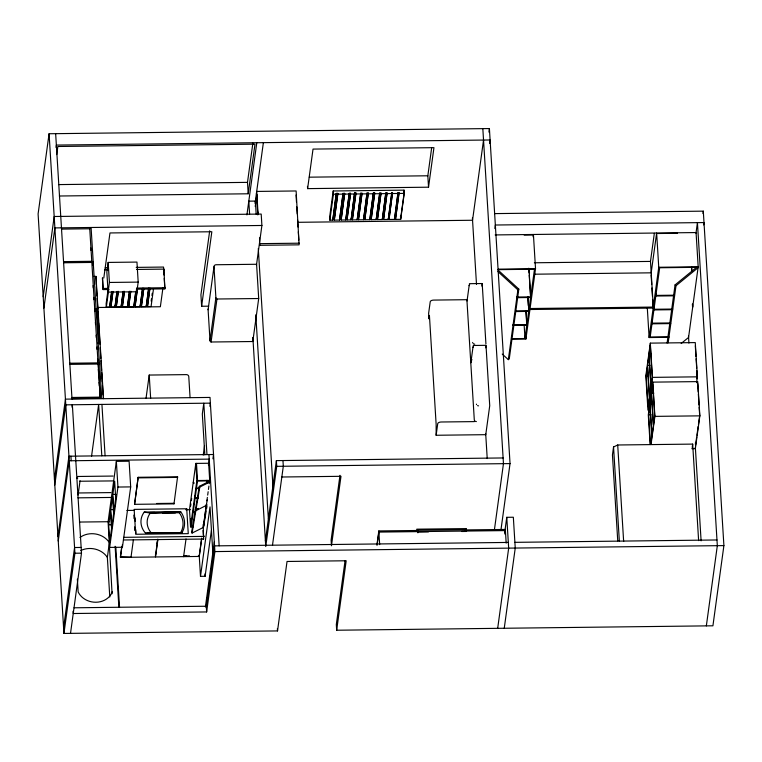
<?xml version="1.0" encoding="UTF-8"?>
<svg xmlns="http://www.w3.org/2000/svg" width="762" height="762" viewBox="0 0 762 762"><rect width="100%" height="100%" fill="white"/><g stroke="black" fill="none" stroke-linecap="round" stroke-linejoin="round"><path stroke-width="1.14" d="M203.911 536.724L203.921 535.819M500.996 529.638L510.035 463.591L489.404 128.559L49.082 133.741L38.1 213.941L63.941 633.441L277.52 630.926L287.036 561.47L346.186 560.775L336.671 630.231L712.918 625.802L723.9 545.602L703.297 211.15L494.643 213.608M56.036 147.437L56.359 145.075L490.109 139.979L489.623 143.513M56.731 154.572L57.836 146.495L254.994 144.17L248.202 193.786L59.36 196.005M43.196 296.704L54.188 216.494L261.195 214.065L261.899 225.476L256.461 265.214M43.901 308.115L54.883 227.914L261.899 225.476M54.445 479.336L65.437 399.136L210.017 397.431L219.151 545.83M54.797 485.042L65.78 404.841L210.369 403.146L209.921 406.365M91.669 261.966L91.764 261.299L63.503 261.633M72.028 407.127L72.352 404.765L81.496 553.155L70.514 633.355M92.745 265.319L93.193 261.737L91.097 227.705L89.783 227.714M57.96 536.41L68.951 456.209L213.531 454.504L212.941 458.81M58.245 540.982L69.228 460.772L209.207 459.124L208.407 465.03M93.631 276.425L95.974 276.396L96.269 284.359M97.06 310.677L98.984 341.328M103.794 278.035L109.966 232.953L211.836 231.753L201.625 306.257L208.664 306.181M109.042 289.522L103.099 289.589L102.613 277.987M108.175 262.423L106.851 272.072L108.08 292.113L136.865 291.77L138.189 282.111L136.96 262.08L108.175 262.423L109.404 282.454L108.08 292.113M78.095 495.014L80.048 480.727M108.109 289.35L106.128 303.819L106.328 307.076L109.652 307.038L111.785 291.455M106.328 307.076L108.614 290.379M63.589 627.726L74.571 547.526L81.143 547.449M63.941 633.441L74.924 553.231L49.082 133.741M109.652 307.038L111.585 291.827M117.148 291.389L115.014 306.972L110.9 307.019L112.843 291.808M110.9 307.019L113.033 291.436M102.06 378.409L102.194 377.419L99.851 377.447M91.535 456.352L98.641 404.451L101.803 455.819M115.014 306.972L116.776 292.532M123.244 291.322L121.11 306.895L116.272 306.953L118.186 291.408M116.272 306.953L118.405 291.379M121.11 306.895L123.044 291.751M129.578 291.246L127.445 306.829L122.358 306.886L124.301 291.732M122.358 306.886L124.492 291.303M127.445 306.829L129.378 291.56M135.941 291.17L133.807 306.753L128.692 306.81L130.626 291.541M128.692 306.81L130.826 291.227M133.807 306.753L135.731 291.427M142.551 288.874L140.113 306.676L135.055 306.734L136.989 291.408M135.055 306.734L137.493 288.931M116.357 461.362L117.939 487.042L109.671 547.402L122.415 547.259L130.683 486.899L129.102 461.21L116.357 461.362L108.09 521.722L112.081 593.779M108.68 524.875L110.49 511.645L111.547 528.771L109.738 541.992L108.68 524.875L111.966 524.837M110.766 509.664L112.576 496.433L113.633 513.55L111.814 526.78L110.766 509.664L114.052 509.626M112.843 494.443L114.662 481.213L115.71 498.338L113.9 511.569L112.843 494.443L116.129 494.405M140.113 306.676L142.513 288.246M148.657 288.798L146.218 306.6L141.361 306.657L143.761 288.227M141.361 306.657L143.799 288.855M109.795 596.979L107.356 557.384L109.376 542.601A19.288 16.64 7.8 0 0 79.962 537.467M146.218 306.6L148.619 288.112M153.514 288.741L151.076 306.543L147.476 306.591L149.876 288.103M147.476 306.591L149.914 288.788M151.181 301.066L151.486 298.847M151.943 295.504L152.248 293.275M157.734 539.286L155.315 556.974L120.415 557.384L121.663 547.268M120.415 557.384L121.872 546.773M146.018 398.402L149.219 375.056L186.366 374.618A2.296 1.981 7.8 0 1 188.776 376.58L190.071 397.65M163.725 270.262L163.887 269.119L136.56 269.443M162.944 287.903L160.363 306.743L97.736 307.486M138.16 477.298L134.569 504.33L173.993 503.863L177.584 476.831L138.16 477.298L134.569 504.33M136.36 289.198L164.878 288.865L163.887 269.119M133.417 539.572L130.997 557.26L120.377 556.698M155.429 555.107L155.753 552.745M157.048 543.316L157.372 540.963M157.934 539.286L155.505 556.965L199.282 556.451L201.701 538.772M209.693 230.81L200.92 294.846L201.625 306.257M208.102 309.763L213.989 266.767A2.296 1.981 7.8 0 1 216.151 264.747L256.584 264.271L258.699 298.523L252.803 341.519L211.074 342.005A1.734 1.495 7.8 0 1 210.007 340.671L208.102 309.763A2.296 1.981 7.8 0 1 208.35 308.762M210.007 340.671L215.894 297.675L213.989 266.767M211.074 342.005L216.96 299.009A1.734 1.495 7.8 0 1 215.894 297.675M209.236 483.784L209.702 480.384L208.645 463.258L195.824 463.41L189.49 509.711L190.538 526.837L193.405 526.809M186.023 538.953L183.594 556.641L186.157 555.927M190.633 506.101L190.938 503.901M191.395 500.586L191.691 498.386M190.538 526.837L196.882 480.536L195.824 463.41M194.691 495.633L194.758 498.358L198.13 498.319M191.195 526.828L197.539 480.527L196.482 463.401M203.254 455.095L204.54 445.675M248.202 193.786L247.498 182.366L252.87 143.142M199.234 555.765L201.663 538.086M203.359 526.685L206.435 504.196L203.444 527.399L192.081 533.057L191.595 532.362L195.329 510.064L198.368 508.549M206.902 500.796L207.369 497.386M207.683 495.119L208.15 491.719M208.455 489.452L208.921 486.051M246.917 214.903L256.804 142.723M123.415 539.982L203.587 539.039L203.216 524.408M211.388 530.381L205.102 576.291L200.501 576.348L210.017 506.892L212.836 552.631M255.06 203.387L263.376 142.646M255.241 206.464L256.88 194.51M257.566 214.436L257.88 212.15M205.416 606.781L214.303 541.887M206.15 607.209L214.551 545.878L508.321 542.43M73.085 611.229L73.228 613.515L206.635 611.943L214.903 551.583L208.931 454.562M258.108 214.398L256.699 191.424L296.123 190.967L299.114 244.84L259.68 245.307L259.547 237.801M307.61 188.624L313.03 149.085L433.949 147.666L428.53 187.195L307.61 188.624L307.467 186.338M265.395 540.829L276.387 460.619L503.12 457.952M276.387 460.619L276.739 466.334L265.748 546.535L252.889 337.747M272.482 545.278L283.312 466.249L282.959 460.543M333.213 190.986L329.66 216.913L329.86 220.17L332.784 220.132L336.29 193.405L337.776 193.386L337.833 194.186L334.28 220.113L339.538 220.056L343.043 193.386L344.624 193.367L344.672 194.1L341.119 220.037L345.738 219.98L349.244 193.31L350.501 193.291L350.549 194.034L346.996 219.961L351.101 219.913L354.587 192.9L355.844 192.891L355.911 193.977L352.358 219.904L357.197 219.847L360.712 193.234L361.96 193.215L362.007 193.9L358.454 219.827L363.531 219.77L367.036 193.043L368.294 193.024L364.788 219.761L369.894 219.694L373.39 192.91L374.647 192.891L374.704 193.748L371.151 219.685L376.199 219.618L379.714 193.062L380.971 193.053L381.01 193.681L377.457 219.608L382.314 219.551L385.82 192.938L387.077 192.919L383.562 219.532L388.287 219.475L391.792 192.748L392.516 192.738L389.011 219.475L394.506 219.408L398.012 192.681L398.993 192.662L399.04 193.462L395.488 219.399L400.688 219.332L404.241 193.405L404.041 190.148L333.213 190.986L333.413 194.234L329.86 220.17M332.784 220.132L336.29 193.405M334.28 220.113L337.776 193.386M339.538 220.056L343.043 193.386M341.119 220.037L344.624 193.367M345.738 219.98L349.244 193.31M346.996 219.961L350.501 193.291M351.101 219.913L354.587 192.9M352.358 219.904L355.844 192.891M357.197 219.847L360.712 193.234M358.454 219.827L361.96 193.215M363.531 219.77L367.036 193.043M364.788 219.761L368.294 193.024M369.999 217.665L373.39 192.91M371.151 219.685L374.647 192.891M339.985 475.307L331.118 540.058L331.47 545.763L340.985 476.307L281.835 477.002M376.199 219.618L379.714 193.062M377.457 219.608L380.971 193.053M382.314 219.551L385.82 192.938M383.562 219.532L387.077 192.919M388.287 219.475L391.792 192.748M389.011 219.475L392.516 192.738M345.024 560.956L336.318 624.526L336.671 630.231M394.506 219.408L398.012 192.681M395.488 219.399L398.993 192.662M403.555 193.691L404.041 190.148M400.641 218.532L404.193 192.605M376.895 545.011L378.828 530.933L418.233 530.476L418.3 531.619M377.133 544.982L378.895 532.076L505.406 530.59L504.92 534.105M428.53 187.195L427.834 175.784L431.654 147.876M417.909 532.819L418.233 530.476M485.718 347.843L486.023 345.596L489.728 405.708L485.756 434.673L436.14 435.264L437.721 423.682A3.296 1.648 -3.5 0 1 441.236 421.996L474.402 421.605M483.537 140.056L472.545 220.256L297.609 222.314M488.918 132.102L489.404 128.559M467.039 300.961L469.202 285.217M470.849 362.76L473.002 347.015M481.898 286.112L482.213 283.797L485.927 344.014M494.862 228.552L495.348 225.019L704.002 222.561L703.678 224.923M502.244 354.073L508.33 359.654L517.884 289.865L518.827 289.103L497.948 269.967M518.827 289.103L509.264 358.883L508.33 359.654M533.095 236.82L533.419 234.477L535.524 268.719L525.904 339.004L511.978 339.166M494.424 529.714L503.463 463.667L482.832 128.645M512.102 338.671L524.98 338.518L534.476 269.224L498.186 269.653M504.835 531.466L506.768 517.312L513.34 517.236L515.245 548.059L504.253 628.259M504.854 532.971L505.339 529.447L465.258 529.923L465.325 531.057M497.681 628.336L508.673 548.135L506.768 517.312M698.621 540.601L692.677 444.103L617.706 444.989L613.543 446.989L612.448 454.952L617.744 540.858M530.076 308.524L653.301 307.067L650.491 261.414L654.339 233.315M668.836 337.318L649.119 337.556L658.749 267.272L656.644 233.029L651.186 272.825L535.076 274.196M668.903 336.823L650.177 337.042L659.673 267.757L697.125 267.319L697.192 266.824L698.116 267.662L675.989 285.74L668.188 342.738M650.319 343.129L645.824 375.904L647.938 410.147L652.424 377.371L650.319 343.129L695.268 342.595L697.382 376.838L696.573 382.695M647.576 365.379L648.938 355.397L650.881 386.839L649.51 396.831L647.576 365.379L649.929 365.35M649.053 354.13L650.291 345.138L652.253 377.095L651.024 386.096L649.053 354.13L651.377 354.101M646.214 375.828L647.481 366.598L649.386 397.478L648.119 406.708L646.214 375.828L648.548 375.799M691.81 448.666L695.354 448.627L699.849 415.852L697.735 381.61L652.786 382.133L648.3 414.909L650.119 444.437M650.043 404.393L651.415 394.402L653.348 425.853L651.977 435.835L650.043 404.393L652.396 404.365M651.52 393.144L652.758 384.143L654.72 416.109L653.491 425.101L651.52 393.144L653.844 393.116M650.51 444.522L648.681 414.833L649.948 405.613L651.853 436.483L650.748 444.56M651.043 444.475L654.891 416.376L652.786 382.133M667.102 343.052L675.065 284.902L697.192 266.824M695.982 233.258L697.43 222.637L717.328 545.678L706.345 625.888M702.974 213.512L703.297 211.15M495.148 234.925L696.068 232.562L698.183 266.805L688.562 337.452L681.18 343.481M696.897 378.819L696.839 370.646M692.22 447.408L692.677 444.103M696.649 437.112L695.535 445.189L695.392 442.808M696.935 435.312L698.144 426.434M698.44 424.577L699.678 415.576L699.164 407.299M199.311 486.337L199.796 487.032L195.853 510.597L195.358 509.902L199.311 486.337L210.436 480.784M192.081 533.057L195.824 510.759L195.329 510.064M206.454 504.52L207.235 499.862M203.387 526.485L204.168 521.789M203.444 527.399L206.197 510.969M206.588 508.625L206.978 506.273M144.256 512.054L180.623 511.578L150.276 513.093A19.86 17.135 7.8 0 0 151.514 533.181L156.191 533.114L145.561 533.229A20.936 18.059 7.8 0 1 144.256 512.054L150.276 513.093L179.289 512.75L180.623 511.578A24.413 21.06 7.8 0 1 181.928 532.752L165.44 533.019M199.796 487.032L210.121 481.889M195.358 509.902L198.396 508.387M195.824 510.759L207.207 504.939M79.629 481.241L113.109 480.917M163.211 533.019L181.928 532.752L145.561 533.229M309.277 177.175L427.834 175.784M58.655 184.595L247.498 182.366M333.413 194.234L336.337 194.205M337.833 194.186L343.091 194.12M344.672 194.1L349.291 194.053M350.549 194.034L354.654 193.986M355.911 193.977L360.75 193.919M362.007 193.9L367.084 193.843M368.341 193.824L373.447 193.767M374.704 193.748L379.752 193.691M381.01 193.681L385.867 193.624M387.115 193.605L391.839 193.548M392.563 193.538L398.059 193.481M399.04 193.462L404.241 193.405M351.034 218.837L352.292 218.818M332.737 219.332L334.223 219.313M363.484 218.97L364.741 218.961M371.094 218.827L369.837 218.837L369.894 219.694M388.239 218.684L388.963 218.675M394.459 218.608L395.44 218.599M339.49 219.313L341.071 219.294M345.691 219.237L346.948 219.227M357.159 219.161L358.407 219.142M376.161 218.999L377.419 218.98M382.267 218.865L383.524 218.846M61.531 229.105L89.764 228.771M524.17 235.077L532.362 234.982M657.558 233.515L677.456 233.277M259.909 243.65L299.342 243.183M91.878 261.757L93.193 261.737M91.888 261.985L93.202 261.966L99.451 363.331L98.136 363.35M63.57 262.776L91.831 262.442M105.308 267.748L107.68 267.719M136.198 267.386L163.535 267.062L164.02 275.053M534.372 262.776L650.491 261.414M104.489 269.824L108.052 269.777M498.243 269.157L535.524 268.719M658.749 267.272L698.183 266.805M109.404 282.454L138.189 282.111M469.402 283.683L482.032 283.531M103.251 288.455L108.004 288.398M136.522 288.065L165.03 287.731M216.96 299.009L258.699 298.523M516.636 297.047L530.685 296.875L528.952 268.776M673.437 295.199L655.882 295.408L655.739 293.065M516.55 297.675L530.6 297.504L529.228 275.253M655.796 296.037L674.522 295.818M466.896 299.695L433.73 300.085A3.296 1.648 -3.5 0 0 430.216 301.771L428.625 313.353L428.968 318.83L429.425 315.458L436.14 424.415L436.14 435.264M114.948 305.886L116.205 305.876M109.604 306.295L110.852 306.276M127.397 306.029L128.645 306.01M133.75 305.895L135.007 305.876M121.063 306.21L122.32 306.2M140.075 306.048L141.322 306.029M146.18 305.914L147.437 305.905M95.631 308.953L97.984 308.934M529.942 309.515L653.167 308.067L652.653 299.799M515.912 310.886L528.79 310.734L527.923 296.685M672.713 309.048L653.986 309.267L653.834 306.924M515.817 311.553L528.695 311.401M653.891 309.924L671.455 309.715M512.836 324.793L526.885 324.631L526.094 311.744M669.636 322.945L652.082 323.155L651.862 319.64M512.75 325.45L526.79 325.288L525.932 311.239M651.986 323.821L670.722 323.593M97.736 343.205L100.089 343.176L99.955 344.167L99.441 335.899M473.202 345.472L485.842 345.329M69.761 363.226L98.022 362.893M69.828 364.369L98.117 364.036M652.424 377.371L697.382 376.838M71.904 397.469L100.155 397.135L100.07 397.802L99.851 394.249M71.971 398.612L100.232 398.278L89.687 227.628M648.681 414.833L651.015 414.814M654.891 416.376L699.849 415.852M276.739 466.334L510.035 463.591M77.6 476.479L113.071 476.06M138.189 477.869L177.622 477.403L177.584 476.831M196.882 480.536L209.702 480.384M197.472 481.022L208.712 480.889M193.224 482.489L193.881 482.479L193.948 483.565M117.939 487.042L130.683 486.899M196.158 488.109L199.53 488.071M196.101 488.575L199.473 488.528M77.943 492.985L110.804 492.595M77.895 497.843L110.842 497.453M194.834 497.834L198.206 497.796M156.562 503.501L173.965 503.291L173.993 503.863M126.844 510.454L133.912 510.369M185.795 509.759L190.51 509.702M192.948 511.588L195.196 511.569M150.057 512.502L154.734 512.445M192.872 512.121L195.12 512.093M162.477 513.045L175.412 512.893M79.4 522.056L108.89 521.713M193.491 526.504L191.243 526.532L191.024 523.103M147.037 533.124L181.899 532.714M417.728 532.019L428.444 531.895M461.772 531.495L466.535 531.447M123.777 537.334L203.949 536.391M514.893 542.344L716.975 539.972M74.924 553.231L81.496 553.155M214.903 551.583L723.9 545.602M183.794 555.946L189.49 555.879M74.057 607.79L206.283 606.238L206.635 611.943M675.065 284.902L675.989 285.74M497.881 271.539L517.884 289.865M203.635 538.705L203.587 539.039M691.61 266.862L691.896 271.548M691.525 267.491L691.744 271.005M695.315 345.796L695.963 356.445M696.116 358.816L696.697 368.284M697.706 383.619L698.221 391.906M698.363 394.268L699.021 404.927M692.582 304.248L692.734 306.61M692.372 304.057L692.591 307.6M688.486 335.994L688.924 343.1M695.344 447.304L701.107 540.839M651.129 274.996L651.71 284.445M651.929 287.988L652.434 296.256M650.034 334.699L650.177 337.042M647.309 308.029L649.119 337.556M617.706 444.989L623.649 541.487M613.543 446.989L619.344 541.134M528.799 268.234L529.085 272.92M527.828 297.342L528.333 305.543M525.751 336.642L525.904 339.004M524.113 324.469L524.98 338.518M505.339 529.447L506.178 543.144M472.411 217.98L476.498 284.388M485.689 433.607L487.223 458.562M470.602 359.912L470.706 361.493M400.488 216.084L400.688 219.332M378.828 530.933L379.667 544.63M296.047 194.996L296.485 202.111M296.78 206.864L297.218 213.979M297.58 219.913L298.018 227.038M298.313 231.781L298.828 240.097M256.47 193.081L257.813 214.884M259.537 242.964L259.68 245.307M256.175 214.132L255.375 201.082L248.803 201.158L249.593 214.027M258.289 248.536L273.196 490.518M277.387 628.64L277.52 630.926M255.794 314.801L268.376 519.065M252.584 337.976L252.803 341.519M206.959 454.581L203.797 403.222L202.321 413.966L204.835 454.828M206.931 480.298L207.064 482.489M206.864 480.755L206.997 482.956M203.063 530.476L203.349 535.038M204.959 573.91L205.102 576.291M199.225 555.527L200.501 576.348M198.387 555.774L198.425 556.46M190.71 518.836L190.843 521.122M164.23 278.397L164.878 288.865M149.219 375.056L150.647 398.24M135.055 517.846L135.274 521.399M135.788 529.695L136.007 533.248M133.845 515.064L134.064 518.617M134.579 526.913L134.798 530.466M122.272 544.916L122.415 547.259M102.384 277.959L103.099 289.589M115.834 547.192L119.539 607.257M115.119 546.287L118.882 607.266M95.974 276.396L103.508 398.669M96.412 286.683L96.984 295.98M97.126 298.304L97.774 308.762M97.917 311.106L98.498 320.545M98.641 322.907L99.298 333.537M100.174 347.71L100.822 358.34M100.975 360.693L101.556 370.142M101.698 372.504L102.279 381.952M102.499 385.496L103.08 394.945M101.927 404.412L105.089 455.781M90.811 248.021L90.954 250.346M93.126 285.56L93.269 287.922M93.85 297.37L94.002 299.742M94.583 309.191L94.726 311.553M95.383 322.193L95.526 324.555M96.183 335.194L96.326 337.556M96.907 347.005L97.06 349.377M97.641 358.826L97.784 361.188M98.317 369.427L98.612 374.152M99.117 382.429L99.336 385.972M78.105 493.967L78.143 494.538M55.655 133.664L72.009 399.059M70.923 456.181L71.199 460.753M77.362 579.101L78.153 591.912A18.212 15.707 7.8 0 0 95.917 602.247A18.212 15.707 7.8 0 0 112.385 591.512M474.736 344.138A1.981 1.705 7.8 0 1 473.307 343.662M472.754 342.9A1.981 1.705 7.8 0 1 472.659 342.452M472.059 359.835A1.981 1.705 7.8 0 1 470.497 358.197L467.001 301.409A1.981 1.705 7.8 0 1 467.506 300.19M476.374 421.577A1.981 1.705 7.8 0 1 474.297 419.891L470.811 363.198A1.981 1.705 7.8 0 1 471.307 361.988M478.536 405.832A1.981 1.705 7.8 0 1 477.536 405.622M476.555 404.593A1.981 1.705 7.8 0 1 476.46 404.146M472.964 347.462A1.981 1.705 7.8 0 1 473.469 346.243M469.154 285.664A1.981 1.705 7.8 0 1 469.659 284.445M76.771 478.174A1.981 0.991 -3.5 0 1 77.772 478.031M179.289 512.75A23.165 19.974 7.8 0 1 180.527 532.838M80.772 550.545A19.288 16.64 7.8 0 1 107.356 557.384M99.603 363.541L98.288 363.56L100.441 398.364L101.756 398.355L99.603 363.541M186.728 508.768L134.15 509.387L135.684 534.267L188.262 533.657L186.728 508.768M466.049 528.599L416.776 529.18L416.852 530.314L466.115 529.742L466.049 528.599"/></g></svg>
